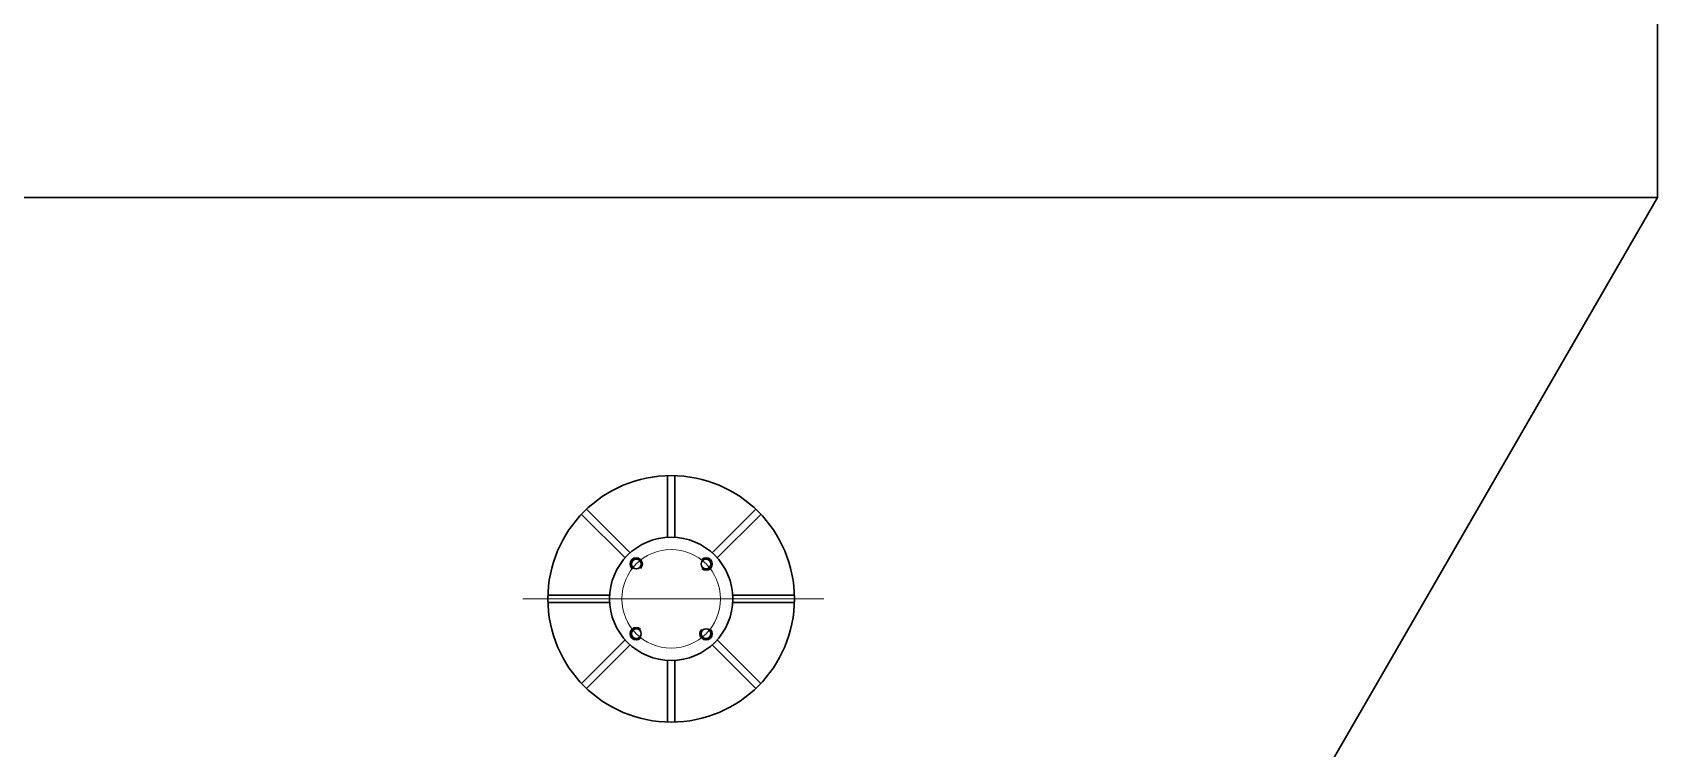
# Model space of a CAD drawing. Header units: inches. Extents: x 10149 to 11899, y 21917 to 23140.
# Drawn here: x 11823.12 to 11854.75, y 22449.82 to 22463.77 of the extents above; entities that cross this region are included whole.
import ezdxf

# ---------------------------------------------------------------- set-up
doc = ezdxf.new("R2010")
doc.units = ezdxf.units.IN
doc.header["$MEASUREMENT"] = 0
doc.linetypes.add('CENTER', pattern=[50.8, 31.75, -6.35, 6.35, -6.35])
for name, color, linetype, lineweight in [('19 Pipe Process', 30, 'Continuous', 30), ('61 Revision Cloud', 1, 'Continuous', 9), ('中心线', 1, 'CENTER', 9), ('粗实线', 7, 'Continuous', 30), ('粗线', 7, 'Continuous', 30)]:
    doc.layers.add(name, color=color, linetype=linetype, lineweight=lineweight)

# ---------------------------------------------------------------- blocks, each defined once
blk = doc.blocks.new('A$C27857EA5')
at = {"layer": '中心线', "ltscale": 10}
blk.add_line((123.307, 897.757), (-120.745, 897.757), dxfattribs=at)
blk.add_circle((-0.5, 897.757), 40, dxfattribs=at)
at = {"layer": '粗实线'}
for p, q in [((799.5, 1223.265), (799.5, 1847.967)), ((-3.5, 947.667), (-3.5, 997.712)), ((2.5, 947.667), (2.5, 997.712)), ((-37.913, 930.928), (-73.3, 966.315)), ((-33.67, 935.17), (-69.058, 970.557)), ((32.67, 935.17), (68.058, 970.557)), ((36.913, 930.928), (72.3, 966.315)), ((-50.41, 900.757), (-100.455, 900.757)), ((49.41, 900.757), (99.455, 900.757)), ((-50.41, 894.757), (-100.455, 894.757)), ((49.41, 894.757), (99.455, 894.757)), ((-37.913, 864.587), (-73.3, 829.2)), ((-33.67, 860.344), (-69.058, 824.957)), ((32.67, 860.344), (68.058, 824.957)), ((36.913, 864.587), (72.3, 829.2)), ((-3.5, 847.847), (-3.5, 797.802)), ((2.5, 847.847), (2.5, 797.802))]:
    blk.add_line(p, q, dxfattribs=at)
for centre, radius in [((-0.5, 897.757), 100), ((-0.5, 897.757), 50), ((-28.784, 926.041), 4), ((27.784, 926.041), 4), ((-28.784, 869.473), 4), ((27.784, 869.473), 4)]:
    blk.add_circle(centre, radius, dxfattribs=at)
for centre, start, end in [((-28.784, 926.041), 315, 225), ((27.784, 926.041), 225, 135), ((-28.784, 869.473), 45, 315), ((27.784, 869.473), 135, 45)]:
    blk.add_arc(centre, 5, start, end, dxfattribs=at)
at = {"layer": '粗线'}
for p, q in [((799.5, 1223.265), (-800.5, 1223.265)), ((799.5, 1223.265), (569.401, 824.721)), ((569.401, 824.721), (454.84, 626.296))]:
    blk.add_line(p, q, dxfattribs=at)
at = {"layer": '粗线', "color": 4, "lineweight": 0}
blk.add_lwpolyline([(597.473, 873.343), (597.497, 873.347)], dxfattribs=at)

msp = doc.modelspace()

# ---------------------------------------------------------------- linework, layer by layer
at = {"layer": '19 Pipe Process'}
msp.add_open_spline([(11835.748, 22429.193), (11832.51, 22424.189), (11813.749, 22395.204), (11801.921, 22417.663), (11809.175, 22484.374), (11791.73, 22484.176), (11781.991, 22484.066)], degree=3, knots=[46.551714, 46.551714, 46.551714, 46.551714, 56.001857, 101.299771, 133.805603, 174.885302, 174.885302, 174.885302, 174.885302], dxfattribs=at)

# ---------------------------------------------------------------- block references
at = {"layer": '61 Revision Cloud', "xscale": 0.024, "yscale": 0.024, "zscale": 0.024}
msp.add_blockref('A$C27857EA5', (11835.559, 22431.193), dxfattribs=at)

doc.saveas('drawing.dxf')
